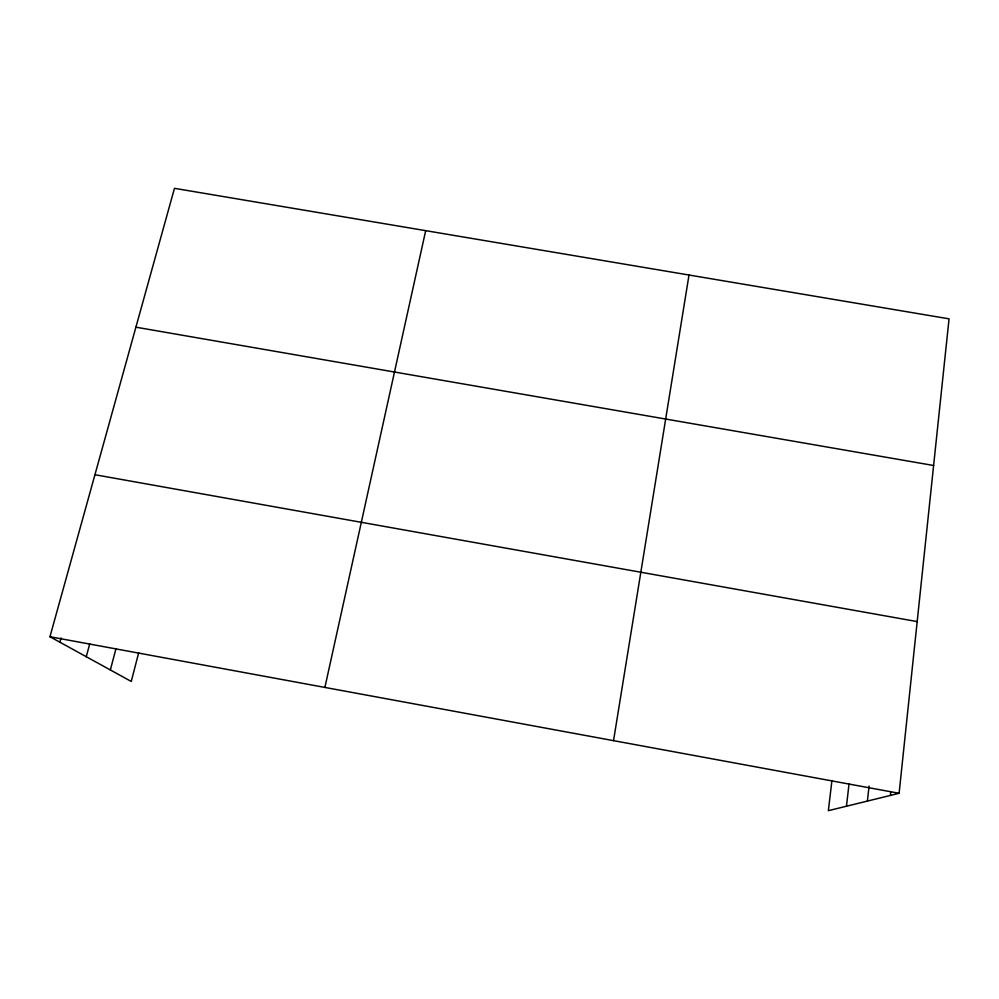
<?xml version="1.0" encoding="UTF-8"?>
<svg xmlns="http://www.w3.org/2000/svg" width="999" height="999" viewBox="0 0 999 999"><rect width="100%" height="100%" fill="white"/><g stroke="black" fill="none" stroke-linecap="round" stroke-linejoin="round"><path stroke-width="1.5" d="M831.93 780.481L828.358 810.676L899.1 793.293L949.05 318.843L174.463 188.324L49.95 636.738L131.256 681.455L138.711 652.684M890.384 795.429L890.708 792.394M867.407 801.073L869.08 786.026M846.465 806.218L849.063 783.678M613.536 740.646L689.01 275.025M324.887 687.424L425.686 230.657M110.352 669.967L116.009 648.538M86.264 656.705L89.723 643.88M59.915 642.22L61.101 637.924M135.901 327.185L933.615 465.497M94.93 474.725L917.169 621.59M49.95 636.738L899.1 793.293"/></g></svg>
